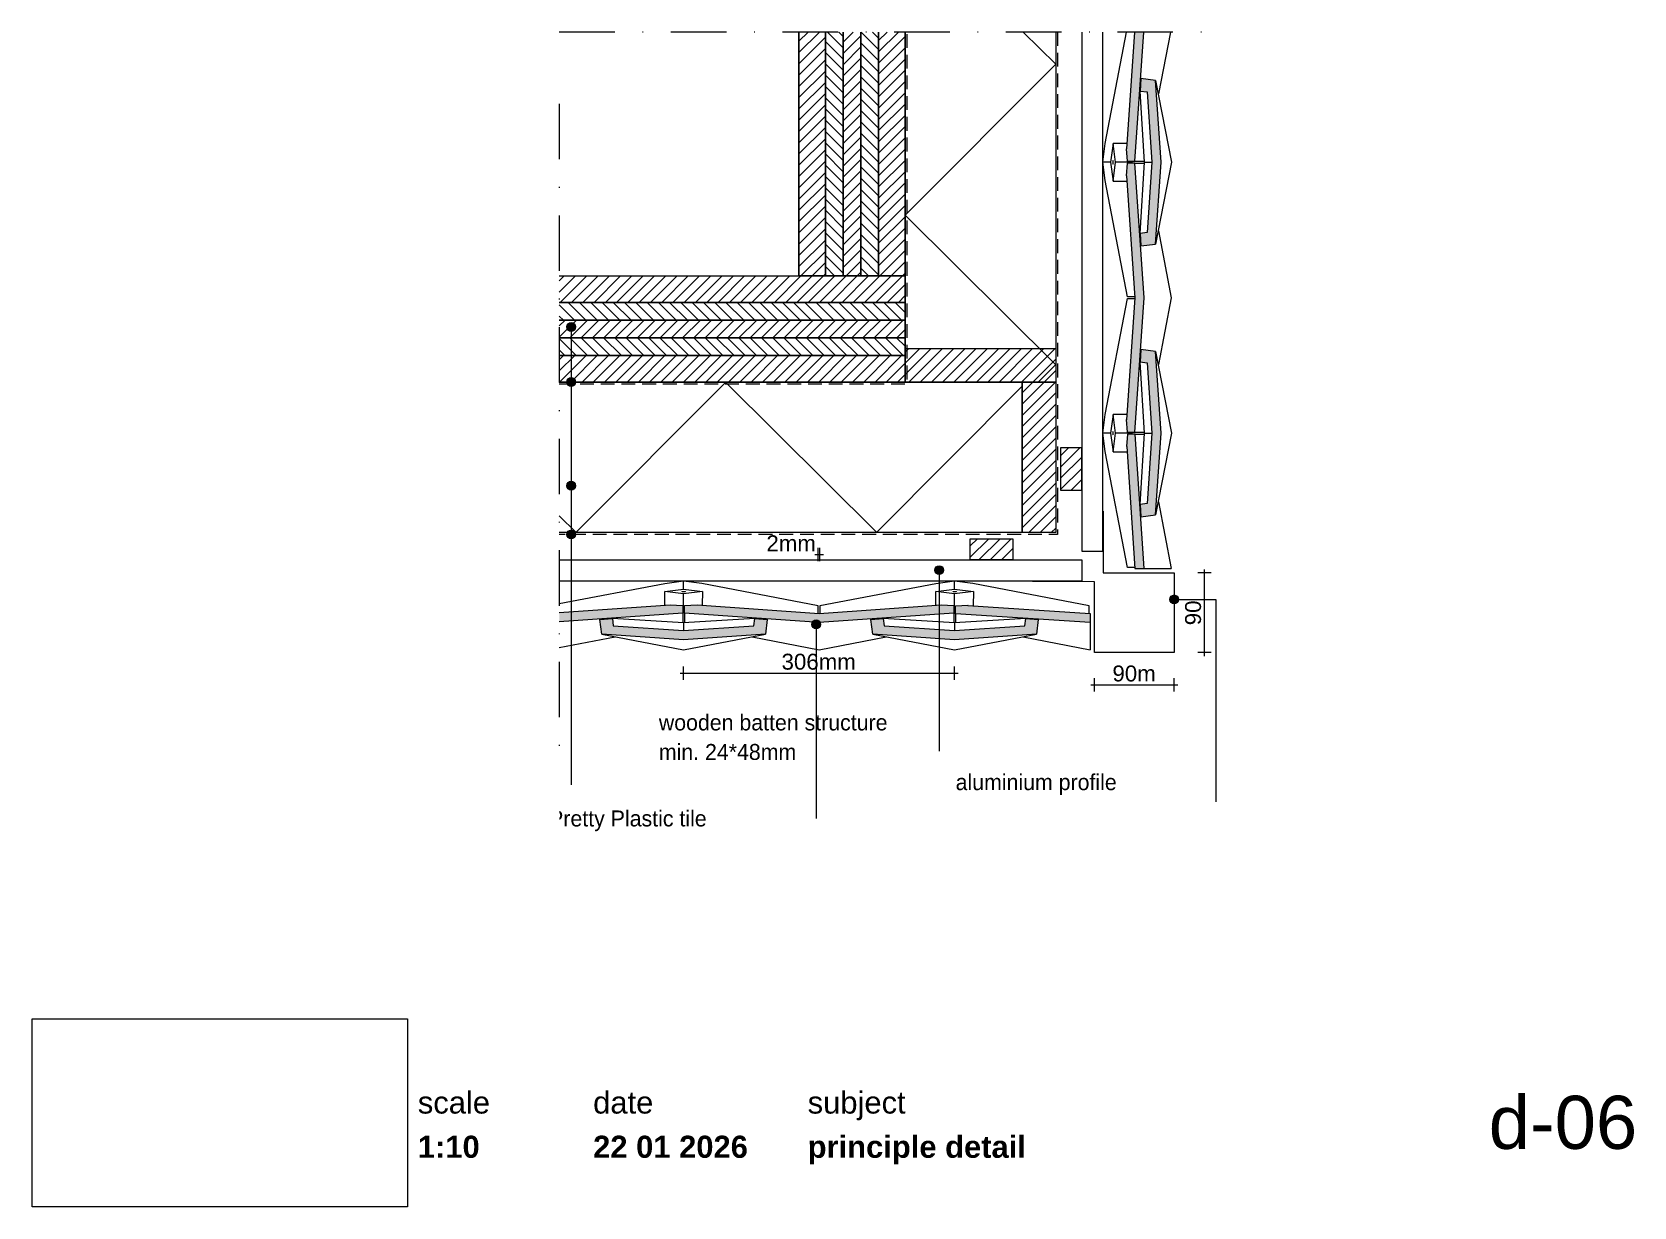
# Paper-space layout 'd-06 principle detail' of a CAD drawing. Header units: millimetres. Extents: x 14 to 195, y 11 to 272.
# Drawn here: x 13.7 to 194.6, y 11.1 to 143.8 of the extents above; entities that cross this region are included whole.
import ezdxf
from ezdxf.xclip import XClip

# ---------------------------------------------------------------- set-up
doc = ezdxf.new("R2010")
doc.units = ezdxf.units.MM
doc.header["$MEASUREMENT"] = 0
doc.header["$XCLIPFRAME"] = 0
for name, pattern in [('B0302', [12.51, 6.26, -3.125, 0, -3.125]), ('B0701', [2.3412, 1.56, -0.7812]), ('Wipeout_Contour', [1000, 0, -1000])]:
    doc.linetypes.add(name, pattern=pattern)
for name, color, linetype in [('#01', 7, 'Continuous'), ('Dim - 1_50_100', 7, 'Continuous'), ('Info - 1_50_100', 7, 'Continuous'), ('Info - 1_5_10', 7, 'Continuous'), ('Info - Nederlands', 7, 'Continuous')]:
    doc.layers.add(name, color=color, linetype=linetype)
doc.styles.add('GENERATED_STYLE_1', font='HelveticaNeue.ttc')
doc.styles.add('GENERATED_STYLE_2', font='HelveticaNeue.ttc')
doc.styles.add('GENERATED_STYLE_3', font='Helvetica.ttc')
doc.styles.add('GENERATED_STYLE_4', font='')
doc.styles.get('GENERATED_STYLE_4').set_extended_font_data('Work Sans')
picture_1 = doc.add_image_def('image1.png', size_in_pixel=(317, 159))
pattern_1 = [(135.15, (75.137, 87.287), (16.881, 16.97), []), (225.15, (75.137, 87.287), (-17.06, 16.97), [])]
pattern_2 = [(45, (-918.9608, 444.663), (-0.6363961, 0.6363961), [])]
pattern_3 = [(315, (-918.9608, 444.663), (0.6363961, 0.6363961), [])]
pattern_4 = [(45.15, (112.32, 157.07), (-16.97, 16.881), []), (135.15, (112.32, 157.07), (16.97, 17.06), [])]

# ---------------------------------------------------------------- blocks, each defined once
blk = doc.blocks.new('Drawing_1_1', base_point=(-200, 60))
at = {"color": 2, "linetype": 'Continuous', "lineweight": 0}
for s, insert, char_height, attachment_point, style in [('\\A1;{\\pql;\\fHelvetica Neue|b0|i0|c0|p0;\\W1.000000;scale}', (57.28, 24.14), 2.5, 1, 'GENERATED_STYLE_1'), ('\\A1;{\\pql;\\fHelvetica Neue|b0|i0|c0|p0;\\W1.000000;date}', (77.08, 24.14), 2.5, 1, 'GENERATED_STYLE_1'), ('\\A1;{\\pql;\\fHelvetica Neue|b0|i0|c0|p0;\\W1.000000;subject}', (101.31, 24.14), 2.5, 1, 'GENERATED_STYLE_1'), ('\\A1;{\\pqr;\\fHelvetica Neue|b0|i0|c0|p0;\\W1.000000;d-06}', (195, 23.65), 6, 3, 'GENERATED_STYLE_1'), ('\\A1;{\\pql;\\fHelvetica Neue|b1|i0|c0|p0;\\W1.000000;1:10}', (57.28, 19.14), 2.5, 1, 'GENERATED_STYLE_2'), ('\\A1;{\\pql;\\fHelvetica Neue|b1|i0|c0|p0;\\W1.000000;22 01 2026}', (77.08, 19.14), 2.5, 1, 'GENERATED_STYLE_2'), ('\\A1;{\\pql;\\fHelvetica Neue|b1|i0|c0|p0;\\W1.000000;principle detail}', (101.31, 19.14), 2.5, 1, 'GENERATED_STYLE_2')]:
    blk.add_mtext(s, dxfattribs=dict(at, insert=insert, char_height=char_height, attachment_point=attachment_point, style=style))
at = {"color": 254, "linetype": 'Wipeout_Contour', "lineweight": 0, "ltscale": 174.062972}
blk.add_wipeout([(13.71, 11.09), (56.11, 11.09), (56.11, 32.35), (13.71, 32.35)], dxfattribs=at)
at = {"color": 9, "lineweight": 0}
image = blk.add_image(picture_1, insert=(13.71, 11.09), size_in_units=(42.4, 21.27), dxfattribs=at)
image.set_boundary_path([(-0.5, -0.5), (316.5, 158.5)])
blk = doc.blocks.new('Drawing_2_1', base_point=(-918.96, 444.66))
at = {"layer": '#01', "linetype": 'Continuous', "lineweight": 0, "true_color": 0xe4e7e8}
for points in [[(137.31, 130.64), (137.28, 130.65), (137.38, 129.23), (138.25, 129.23), (139.27, 143.84), (138.22, 143.84)], [(138.95, 138.57), (138.85, 137.17), (139.66, 137.07), (140.19, 129.12), (139.66, 121.17), (138.85, 121.07), (138.95, 119.67), (140.61, 119.88), (141.24, 129.12), (140.61, 138.36)], [(138.27, 113.82), (137.31, 100.03), (137.28, 100.04), (137.38, 98.62), (138.25, 98.62), (139.31, 113.82), (138.25, 129.02), (137.38, 129.01), (137.28, 127.6), (137.31, 127.6)], [(138.95, 107.97), (138.85, 106.57), (139.66, 106.47), (140.19, 98.52), (139.66, 90.57), (138.85, 90.47), (138.95, 89.07), (140.61, 89.28), (141.24, 98.52), (140.61, 107.76)], [(138.27, 83.22), (139.31, 83.21), (138.31, 98.42), (137.43, 98.42), (137.33, 97), (137.36, 97)], [(73.26, 78.24), (73.26, 77.2), (87.2, 78.16), (87.2, 79.04), (85.78, 79.13), (85.78, 79.11)], [(102.6, 78.15), (88.82, 79.11), (88.82, 79.13), (87.4, 79.04), (87.4, 78.16), (102.6, 77.11), (117.8, 78.16), (117.8, 79.04), (116.38, 79.13), (116.38, 79.11)], [(133.2, 78.15), (119.41, 79.06), (119.42, 79.08), (118, 78.99), (118, 78.11), (133.2, 77.11)], [(77.85, 77.47), (78.06, 75.8), (87.3, 75.18), (96.54, 75.8), (96.74, 77.47), (95.35, 77.56), (95.24, 76.76), (87.3, 76.22), (79.35, 76.76), (79.25, 77.56)], [(108.45, 77.47), (108.66, 75.8), (117.9, 75.18), (127.14, 75.8), (127.34, 77.47), (125.95, 77.56), (125.84, 76.76), (117.9, 76.22), (109.95, 76.76), (109.85, 77.56)]]:
    blk.add_hatch(color=254, dxfattribs=at).paths.add_polyline_path(points)
at = {"layer": '#01', "linetype": 'Continuous', "lineweight": 0, "true_color": 0x000000}
for points in [[(74.1, 110.51), (74.14, 110.32), (74.25, 110.15), (74.41, 110.04), (74.6, 110.01), (74.8, 110.04), (74.96, 110.15), (75.07, 110.32), (75.1, 110.51), (75.07, 110.7), (74.96, 110.86), (74.8, 110.97), (74.6, 111.01), (74.41, 110.97), (74.25, 110.86), (74.14, 110.7)], [(74.1, 104.29), (74.14, 104.1), (74.25, 103.93), (74.41, 103.82), (74.6, 103.79), (74.8, 103.82), (74.96, 103.93), (75.07, 104.1), (75.1, 104.29), (75.07, 104.48), (74.96, 104.64), (74.8, 104.75), (74.6, 104.79), (74.41, 104.75), (74.25, 104.64), (74.14, 104.48)], [(74.1, 92.58), (74.14, 92.39), (74.25, 92.23), (74.41, 92.12), (74.6, 92.08), (74.8, 92.12), (74.96, 92.23), (75.07, 92.39), (75.1, 92.58), (75.07, 92.77), (74.96, 92.93), (74.8, 93.04), (74.6, 93.08), (74.41, 93.04), (74.25, 92.93), (74.14, 92.77)], [(74.1, 87.07), (74.14, 86.88), (74.25, 86.72), (74.41, 86.61), (74.6, 86.57), (74.8, 86.61), (74.96, 86.72), (75.07, 86.88), (75.1, 87.07), (75.07, 87.26), (74.96, 87.42), (74.8, 87.53), (74.6, 87.57), (74.41, 87.53), (74.25, 87.42), (74.14, 87.26)], [(115.66, 83.04), (115.7, 82.85), (115.81, 82.69), (115.97, 82.58), (116.16, 82.54), (116.35, 82.58), (116.52, 82.69), (116.63, 82.85), (116.66, 83.04), (116.63, 83.23), (116.52, 83.39), (116.35, 83.5), (116.16, 83.54), (115.97, 83.5), (115.81, 83.39), (115.7, 83.23)], [(142.2, 79.73), (142.24, 79.54), (142.35, 79.38), (142.51, 79.27), (142.7, 79.23), (142.89, 79.27), (143.05, 79.38), (143.16, 79.54), (143.2, 79.73), (143.16, 79.92), (143.05, 80.09), (142.89, 80.19), (142.7, 80.23), (142.51, 80.19), (142.35, 80.09), (142.24, 79.92)], [(101.77, 76.91), (101.81, 76.71), (101.92, 76.55), (102.08, 76.44), (102.27, 76.41), (102.47, 76.44), (102.63, 76.55), (102.74, 76.71), (102.77, 76.91), (102.74, 77.1), (102.63, 77.26), (102.47, 77.37), (102.27, 77.41), (102.08, 77.37), (101.92, 77.26), (101.81, 77.1)]]:
    blk.add_hatch(color=18, dxfattribs=at).paths.add_polyline_path(points)
at = {"layer": 'Info - 1_50_100', "linetype": 'Continuous', "lineweight": 0, "true_color": 0x000000}
h = blk.add_hatch(dxfattribs=at)
h.set_pattern_fill('310_Naaldhout__01__0001', color=18, style=0, pattern_type=2)
h.set_pattern_definition(pattern_2)
h.paths.add_polyline_path([(103.32, 143.84), (100.32, 143.84), (100.32, 116.29), (103.32, 116.29)])
h = blk.add_hatch(dxfattribs=at)
h.set_pattern_fill('310_Naaldhout__01__0001', color=18, style=0, pattern_type=2)
h.set_pattern_definition(pattern_2)
h.paths.add_polyline_path([(103.32, 143.84), (100.32, 143.84), (100.32, 116.29), (103.32, 116.29)])
h = blk.add_hatch(dxfattribs=at)
h.set_pattern_fill('310_Naaldhout__02__0001', color=18, style=0, pattern_type=2)
h.set_pattern_definition(pattern_3)
h.paths.add_polyline_path([(105.32, 143.84), (103.32, 143.84), (103.32, 116.29), (105.32, 116.29)])
h = blk.add_hatch(dxfattribs=at)
h.set_pattern_fill('310_Naaldhout__02__0001', color=18, style=0, pattern_type=2)
h.set_pattern_definition(pattern_3)
h.paths.add_polyline_path([(105.32, 143.84), (103.32, 143.84), (103.32, 116.29), (105.32, 116.29)])
h = blk.add_hatch(dxfattribs=at)
h.set_pattern_fill('310_Naaldhout__01__0001', color=18, style=0, pattern_type=2)
h.set_pattern_definition(pattern_2)
h.paths.add_polyline_path([(107.32, 143.84), (105.32, 143.84), (105.32, 116.29), (107.32, 116.29)])
h = blk.add_hatch(dxfattribs=at)
h.set_pattern_fill('310_Naaldhout__01__0001', color=18, style=0, pattern_type=2)
h.set_pattern_definition(pattern_2)
h.paths.add_polyline_path([(107.32, 143.84), (105.32, 143.84), (105.32, 116.29), (107.32, 116.29)])
h = blk.add_hatch(dxfattribs=at)
h.set_pattern_fill('310_Naaldhout__02__0001', color=18, style=0, pattern_type=2)
h.set_pattern_definition(pattern_3)
h.paths.add_polyline_path([(109.32, 143.84), (107.32, 143.84), (107.32, 116.29), (109.32, 116.29)])
h = blk.add_hatch(dxfattribs=at)
h.set_pattern_fill('310_Naaldhout__02__0001', color=18, style=0, pattern_type=2)
h.set_pattern_definition(pattern_3)
h.paths.add_polyline_path([(109.32, 143.84), (107.32, 143.84), (107.32, 116.29), (109.32, 116.29)])
h = blk.add_hatch(dxfattribs=at)
h.set_pattern_fill('310_Naaldhout__01__0001', color=18, style=0, pattern_type=2)
h.set_pattern_definition(pattern_2)
h.paths.add_polyline_path([(112.32, 143.84), (109.32, 143.84), (109.32, 116.29), (112.32, 116.29)])
h = blk.add_hatch(dxfattribs=at)
h.set_pattern_fill('310_Naaldhout__01__0001', color=18, style=0, pattern_type=2)
h.set_pattern_definition(pattern_2)
h.paths.add_polyline_path([(112.32, 143.84), (109.32, 143.84), (109.32, 116.29), (112.32, 116.29)])
h = blk.add_hatch(dxfattribs=at)
h.set_pattern_fill('415_Isolatie_ruit_0001', color=18, style=0, pattern_type=2)
h.set_pattern_definition(pattern_4)
h.paths.add_polyline_path([(129.32, 143.84), (112.32, 143.84), (112.32, 104.29), (129.32, 104.29)])
h = blk.add_hatch(dxfattribs=at)
h.set_pattern_fill('415_Isolatie_ruit_0001', color=18, style=0, pattern_type=2)
h.set_pattern_definition(pattern_4)
h.paths.add_polyline_path([(129.32, 143.84), (112.32, 143.84), (112.32, 104.29), (129.32, 104.29)])
h = blk.add_hatch(dxfattribs=at)
h.set_pattern_fill('310_Naaldhout__01__0001', color=18, style=0, pattern_type=2)
h.set_pattern_definition(pattern_2)
h.paths.add_polyline_path([(112.32, 116.29), (73.26, 116.29), (73.26, 113.29), (112.32, 113.29)])
h = blk.add_hatch(dxfattribs=at)
h.set_pattern_fill('310_Naaldhout__01__0001', color=18, style=0, pattern_type=2)
h.set_pattern_definition(pattern_2)
h.paths.add_polyline_path([(112.32, 116.29), (73.26, 116.29), (73.26, 113.29), (112.32, 113.29)])
h = blk.add_hatch(dxfattribs=at)
h.set_pattern_fill('310_Naaldhout__02__0001', color=18, style=0, pattern_type=2)
h.set_pattern_definition(pattern_3)
h.paths.add_polyline_path([(112.32, 113.29), (73.26, 113.29), (73.26, 111.29), (112.32, 111.29)])
h = blk.add_hatch(dxfattribs=at)
h.set_pattern_fill('310_Naaldhout__02__0001', color=18, style=0, pattern_type=2)
h.set_pattern_definition(pattern_3)
h.paths.add_polyline_path([(112.32, 113.29), (73.26, 113.29), (73.26, 111.29), (112.32, 111.29)])
h = blk.add_hatch(dxfattribs=at)
h.set_pattern_fill('310_Naaldhout__01__0001', color=18, style=0, pattern_type=2)
h.set_pattern_definition(pattern_2)
h.paths.add_polyline_path([(112.32, 111.29), (73.26, 111.29), (73.26, 109.29), (112.32, 109.29)])
h = blk.add_hatch(dxfattribs=at)
h.set_pattern_fill('310_Naaldhout__01__0001', color=18, style=0, pattern_type=2)
h.set_pattern_definition(pattern_2)
h.paths.add_polyline_path([(112.32, 111.29), (73.26, 111.29), (73.26, 109.29), (112.32, 109.29)])
h = blk.add_hatch(dxfattribs=at)
h.set_pattern_fill('310_Naaldhout__02__0001', color=18, style=0, pattern_type=2)
h.set_pattern_definition(pattern_3)
h.paths.add_polyline_path([(112.32, 109.29), (73.26, 109.29), (73.26, 107.29), (112.32, 107.29)])
h = blk.add_hatch(dxfattribs=at)
h.set_pattern_fill('310_Naaldhout__02__0001', color=18, style=0, pattern_type=2)
h.set_pattern_definition(pattern_3)
h.paths.add_polyline_path([(112.32, 109.29), (73.26, 109.29), (73.26, 107.29), (112.32, 107.29)])
h = blk.add_hatch(dxfattribs=at)
h.set_pattern_fill('310_Naaldhout__01__0001', color=18, style=0, pattern_type=2)
h.set_pattern_definition(pattern_2)
h.paths.add_polyline_path([(112.32, 107.29), (73.26, 107.29), (73.26, 104.29), (112.32, 104.29)])
h = blk.add_hatch(dxfattribs=at)
h.set_pattern_fill('310_Naaldhout__01__0001', color=18, style=0, pattern_type=2)
h.set_pattern_definition(pattern_2)
h.paths.add_polyline_path([(112.32, 107.29), (73.26, 107.29), (73.26, 104.29), (112.32, 104.29)])
h = blk.add_hatch(dxfattribs=at)
h.set_pattern_fill('310_Naaldhout__01__0001', color=18, style=0, pattern_type=2)
h.set_pattern_definition(pattern_2)
h.paths.add_polyline_path([(112.32, 104.29), (129.32, 104.29), (129.32, 108.09), (112.32, 108.09)])
h = blk.add_hatch(dxfattribs=at)
h.set_pattern_fill('310_Naaldhout__01__0001', color=18, style=0, pattern_type=2)
h.set_pattern_definition(pattern_2)
h.paths.add_polyline_path([(112.32, 104.29), (129.32, 104.29), (129.32, 108.09), (112.32, 108.09)])
h = blk.add_hatch(dxfattribs=at)
h.set_pattern_fill('415_Isolatie_ruit_0001', color=18, style=0, pattern_type=2)
h.set_pattern_definition(pattern_1)
h.paths.add_polyline_path([(125.52, 104.29), (73.26, 104.29), (73.26, 87.29), (125.52, 87.29)])
h = blk.add_hatch(dxfattribs=at)
h.set_pattern_fill('415_Isolatie_ruit_0001', color=18, style=0, pattern_type=2)
h.set_pattern_definition(pattern_1)
h.paths.add_polyline_path([(125.52, 104.29), (73.26, 104.29), (73.26, 87.29), (125.52, 87.29)])
h = blk.add_hatch(dxfattribs=at)
h.set_pattern_fill('310_Naaldhout__01__0001', color=18, style=0, pattern_type=2)
h.set_pattern_definition(pattern_2)
h.paths.add_polyline_path([(129.32, 87.29), (129.32, 104.29), (125.52, 104.29), (125.52, 87.29)])
h = blk.add_hatch(dxfattribs=at)
h.set_pattern_fill('310_Naaldhout__01__0001', color=18, style=0, pattern_type=2)
h.set_pattern_definition(pattern_2)
h.paths.add_polyline_path([(129.32, 87.29), (129.32, 104.29), (125.52, 104.29), (125.52, 87.29)])
at = {"layer": 'Info - 1_5_10', "linetype": 'Continuous', "lineweight": 0, "true_color": 0x99a3a6}
h = blk.add_hatch(dxfattribs=at)
h.set_pattern_fill('310_Naaldhout__01__0001', color=253, style=0, pattern_type=2)
h.set_pattern_definition(pattern_2)
h.paths.add_polyline_path([(132.26, 96.87), (129.86, 96.87), (129.86, 92.07), (132.26, 92.07)])
h = blk.add_hatch(dxfattribs=at)
h.set_pattern_fill('310_Naaldhout__01__0001', color=253, style=0, pattern_type=2)
h.set_pattern_definition(pattern_2)
h.paths.add_polyline_path([(132.26, 96.87), (129.86, 96.87), (129.86, 92.07), (132.26, 92.07)])
h = blk.add_hatch(dxfattribs=at)
h.set_pattern_fill('310_Naaldhout__01__0001', color=253, style=0, pattern_type=2)
h.set_pattern_definition(pattern_2)
h.paths.add_polyline_path([(119.68, 84.19), (124.48, 84.19), (124.48, 86.59), (119.68, 86.59)])
h = blk.add_hatch(dxfattribs=at)
h.set_pattern_fill('310_Naaldhout__01__0001', color=253, style=0, pattern_type=2)
h.set_pattern_definition(pattern_2)
h.paths.add_polyline_path([(119.68, 84.19), (124.48, 84.19), (124.48, 86.59), (119.68, 86.59)])
at = {"layer": '#01', "color": 9, "linetype": 'Continuous', "lineweight": 0}
for p, q in [((134.91, 131.24), (137.33, 143.84)), ((142.27, 143.84), (140.93, 136.87)), ((140.61, 138.36), (142.4, 129.12)), ((139.34, 129.12), (138.85, 137.17)), ((134.64, 129.12), (134.91, 131.24)), ((135.8, 131.24), (135.53, 129.12)), ((137.35, 131.24), (135.8, 131.24)), ((136.07, 129.12), (135.8, 131.24)), ((134.9, 127.05), (134.64, 129.12)), ((135.53, 129.12), (134.64, 129.12)), ((135.53, 129.12), (135.8, 127)), ((135.78, 129.26), (135.77, 129.12)), ((135.77, 129.12), (135.78, 128.98)), ((135.8, 129.32), (135.78, 129.26)), ((135.78, 128.98), (135.8, 128.92)), ((135.82, 129.26), (135.8, 129.32)), ((135.8, 127), (136.07, 129.12)), ((135.8, 128.92), (135.82, 128.98)), ((135.83, 129.12), (135.82, 129.26)), ((135.82, 128.98), (135.83, 129.12)), ((137.91, 129.12), (136.07, 129.12)), ((137.89, 129.22), (137.91, 129.12)), ((137.91, 129.12), (137.89, 129.02)), ((138.25, 129.23), (139.33, 129.23)), ((138.25, 129.02), (139.33, 129.02)), ((138.85, 121.07), (139.34, 129.12)), ((139.34, 129.12), (140.19, 129.12)), ((142.4, 129.12), (140.61, 119.88)), ((137.42, 113.92), (134.9, 127.05)), ((135.8, 127), (137.35, 127)), ((140.93, 121.37), (142.38, 113.82)), ((134.91, 100.64), (137.42, 113.72)), ((138.26, 113.92), (137.42, 113.92)), ((137.42, 113.72), (138.27, 113.72)), ((142.38, 113.82), (140.93, 106.26)), ((74.6, 110.01), (74.6, 64.99)), ((140.61, 107.76), (142.4, 98.52)), ((139.34, 98.52), (138.85, 106.57)), ((74.6, 103.79), (74.6, 58.77)), ((134.64, 98.52), (134.91, 100.64)), ((135.8, 100.64), (135.53, 98.52)), ((137.38, 100.64), (135.8, 100.64)), ((136.07, 98.52), (135.8, 100.64)), ((134.9, 96.45), (134.64, 98.52)), ((135.53, 98.52), (134.64, 98.52)), ((135.53, 98.52), (135.8, 96.4)), ((135.78, 98.66), (135.77, 98.52)), ((135.77, 98.52), (135.78, 98.38)), ((135.8, 98.72), (135.78, 98.66)), ((135.78, 98.38), (135.8, 98.32)), ((135.82, 98.66), (135.8, 98.72)), ((135.8, 96.4), (136.07, 98.52)), ((135.8, 98.32), (135.82, 98.38)), ((135.83, 98.52), (135.82, 98.66)), ((135.82, 98.38), (135.83, 98.52)), ((137.91, 98.52), (136.07, 98.52)), ((137.89, 98.62), (137.91, 98.52)), ((137.91, 98.52), (137.89, 98.42)), ((138.25, 98.62), (139.33, 98.62)), ((138.3, 98.41), (139.32, 98.41)), ((138.85, 90.47), (139.34, 98.52)), ((139.34, 98.52), (140.19, 98.52)), ((142.4, 98.52), (140.61, 89.28)), ((137.42, 83.32), (134.9, 96.45)), ((135.8, 96.4), (137.4, 96.4)), ((74.6, 92.08), (74.6, 67.18)), ((140.93, 90.77), (142.38, 83.22)), ((74.6, 86.57), (74.6, 58.77)), ((138.26, 83.32), (137.42, 83.32)), ((85.18, 81.51), (73.26, 79.22)), ((87.3, 81.78), (85.18, 81.51)), ((89.37, 81.52), (87.3, 81.78)), ((87.3, 80.88), (87.3, 81.78)), ((102.5, 78.99), (89.37, 81.52)), ((115.78, 81.51), (102.7, 78.99)), ((117.9, 81.78), (115.78, 81.51)), ((116.16, 82.54), (116.16, 62.57)), ((119.97, 81.52), (117.9, 81.78)), ((117.9, 80.88), (117.9, 81.78)), ((133.1, 78.99), (119.97, 81.52)), ((85.18, 80.62), (87.3, 80.88)), ((85.18, 79.07), (85.18, 80.62)), ((87.3, 80.35), (85.18, 80.62)), ((87.1, 80.62), (87.16, 80.63)), ((87.16, 80.6), (87.1, 80.62)), ((87.16, 80.63), (87.3, 80.64)), ((87.3, 80.59), (87.16, 80.6)), ((87.3, 80.88), (89.42, 80.62)), ((87.3, 80.64), (87.44, 80.63)), ((89.42, 80.62), (87.3, 80.35)), ((87.44, 80.6), (87.3, 80.59)), ((87.3, 78.51), (87.3, 80.35)), ((87.44, 80.63), (87.5, 80.62)), ((87.5, 80.62), (87.44, 80.6)), ((89.42, 80.62), (89.41, 79.07)), ((115.78, 80.62), (117.9, 80.88)), ((115.78, 79.04), (115.78, 80.62)), ((117.9, 80.35), (115.78, 80.62)), ((117.7, 80.62), (117.76, 80.63)), ((117.76, 80.6), (117.7, 80.62)), ((117.76, 80.63), (117.9, 80.64)), ((117.9, 80.59), (117.76, 80.6)), ((117.9, 80.88), (120.02, 80.62)), ((117.9, 80.64), (118.04, 80.63)), ((120.02, 80.62), (117.9, 80.35)), ((118.04, 80.6), (117.9, 80.59)), ((117.9, 78.51), (117.9, 80.35)), ((118.04, 80.63), (118.1, 80.62)), ((118.1, 80.62), (118.04, 80.6)), ((120.02, 80.62), (120.01, 79.02)), ((87.2, 78.53), (87.3, 78.51)), ((87.2, 78.16), (87.2, 77.09)), ((87.3, 78.51), (87.4, 78.53)), ((87.4, 78.16), (87.4, 77.09)), ((102.5, 78.16), (102.5, 78.99)), ((102.7, 78.99), (102.7, 78.15)), ((117.8, 78.53), (117.9, 78.51)), ((117.8, 78.16), (117.8, 77.09)), ((117.9, 78.51), (118, 78.53)), ((118.01, 78.12), (118.01, 77.1)), ((133.1, 78.16), (133.1, 78.99)), ((87.3, 77.08), (79.25, 77.56)), ((95.35, 77.56), (87.3, 77.08)), ((87.3, 77.08), (87.3, 76.22)), ((102.27, 76.41), (102.27, 54.97)), ((117.9, 77.08), (109.85, 77.56)), ((125.95, 77.56), (117.9, 77.08)), ((117.9, 77.08), (117.9, 76.22)), ((73.26, 74.28), (79.56, 75.49)), ((78.06, 75.8), (87.3, 74.02)), ((87.3, 74.02), (96.54, 75.8)), ((95.04, 75.49), (102.6, 74.04)), ((102.6, 74.04), (110.16, 75.49)), ((108.66, 75.8), (117.9, 74.02)), ((117.9, 74.02), (127.14, 75.8)), ((125.64, 75.49), (133.2, 74.04))]:
    blk.add_line(p, q, dxfattribs=at)
at = {"layer": '#01', "color": 2, "linetype": 'Continuous', "lineweight": 0}
for p, q in [((138.22, 143.84), (137.31, 130.64)), ((138.25, 129.23), (139.27, 143.84)), ((138.95, 138.57), (138.85, 137.17)), ((140.61, 138.36), (138.95, 138.57)), ((141.24, 129.12), (140.61, 138.36)), ((138.85, 137.17), (139.66, 137.07)), ((139.66, 137.07), (140.19, 129.12)), ((137.31, 130.64), (137.28, 130.65)), ((137.28, 130.65), (137.38, 129.23)), ((137.38, 129.01), (137.28, 127.6)), ((137.38, 129.23), (138.25, 129.23)), ((138.25, 129.02), (137.38, 129.01)), ((139.31, 113.82), (138.25, 129.02)), ((140.19, 129.12), (139.66, 121.17)), ((140.61, 119.88), (141.24, 129.12)), ((137.28, 127.6), (137.31, 127.6)), ((137.31, 127.6), (138.27, 113.82)), ((139.66, 121.17), (138.85, 121.07)), ((138.85, 121.07), (138.95, 119.67)), ((138.95, 119.67), (140.61, 119.88)), ((138.27, 113.82), (137.31, 100.03)), ((138.25, 98.62), (139.31, 113.82)), ((138.95, 107.97), (138.85, 106.57)), ((140.61, 107.76), (138.95, 107.97)), ((141.24, 98.52), (140.61, 107.76)), ((138.85, 106.57), (139.66, 106.47)), ((139.66, 106.47), (140.19, 98.52)), ((137.31, 100.03), (137.28, 100.04)), ((137.28, 100.04), (137.38, 98.62)), ((137.43, 98.42), (137.33, 97)), ((137.38, 98.62), (138.25, 98.62)), ((138.31, 98.42), (137.43, 98.42)), ((139.31, 83.21), (138.31, 98.42)), ((140.19, 98.52), (139.66, 90.57)), ((140.61, 89.28), (141.24, 98.52)), ((137.33, 97), (137.36, 97)), ((137.36, 97), (138.27, 83.22)), ((139.66, 90.57), (138.85, 90.47)), ((138.85, 90.47), (138.95, 89.07)), ((138.95, 89.07), (140.61, 89.28)), ((138.27, 83.22), (142.38, 83.22)), ((73.26, 78.24), (85.78, 79.11)), ((87.2, 78.16), (73.26, 77.2)), ((85.78, 79.11), (85.78, 79.13)), ((85.78, 79.13), (87.2, 79.04)), ((87.2, 79.04), (87.2, 78.16)), ((87.4, 79.04), (88.82, 79.13)), ((87.4, 78.16), (87.4, 79.04)), ((102.6, 77.11), (87.4, 78.16)), ((88.82, 79.13), (88.82, 79.11)), ((88.82, 79.11), (102.6, 78.15)), ((102.6, 78.15), (116.38, 79.11)), ((117.8, 78.16), (102.6, 77.11)), ((116.38, 79.11), (116.38, 79.13)), ((116.38, 79.13), (117.8, 79.04)), ((117.8, 79.04), (117.8, 78.16)), ((118, 78.99), (119.42, 79.08)), ((118, 78.11), (118, 78.99)), ((133.2, 77.11), (118, 78.11)), ((119.42, 79.08), (119.41, 79.06)), ((119.41, 79.06), (133.2, 78.15)), ((133.2, 78.15), (133.2, 74.04)), ((77.85, 77.47), (79.25, 77.56)), ((78.06, 75.8), (77.85, 77.47)), ((79.25, 77.56), (79.35, 76.76)), ((79.35, 76.76), (87.3, 76.22)), ((87.3, 76.22), (95.24, 76.76)), ((95.24, 76.76), (95.35, 77.56)), ((95.35, 77.56), (96.74, 77.47)), ((96.74, 77.47), (96.54, 75.8)), ((108.45, 77.47), (109.85, 77.56)), ((108.66, 75.8), (108.45, 77.47)), ((109.85, 77.56), (109.95, 76.76)), ((109.95, 76.76), (117.9, 76.22)), ((117.9, 76.22), (125.84, 76.76)), ((125.84, 76.76), (125.95, 77.56)), ((125.95, 77.56), (127.34, 77.47)), ((127.34, 77.47), (127.14, 75.8)), ((87.3, 75.18), (78.06, 75.8)), ((96.54, 75.8), (87.3, 75.18)), ((117.9, 75.18), (108.66, 75.8)), ((127.14, 75.8), (117.9, 75.18))]:
    blk.add_line(p, q, dxfattribs=at)
at = {"layer": '#01', "color": 2, "linetype": 'B0701', "lineweight": 0, "flags": 128}
for points in [[(129.52, 143.84), (129.52, 87.07), (73.26, 87.07)], [(73.26, 104.09), (112.56, 104.09), (112.56, 143.84)], [(129.52, 143.84), (129.52, 87.07), (73.26, 87.07)], [(73.26, 104.09), (112.56, 104.09), (112.56, 143.84)]]:
    blk.add_lwpolyline(points, dxfattribs=at)
at = {"layer": '#01', "color": 9, "linetype": 'Continuous', "lineweight": 0, "flags": 128}
blk.add_lwpolyline([(143.2, 79.73), (147.42, 79.73), (147.42, 56.85)], dxfattribs=at)
at = {"layer": '#01', "color": 1, "linetype": 'Continuous', "lineweight": 0}
for centre in [(74.6, 110.51), (74.6, 104.29), (74.6, 92.58), (74.6, 87.07), (116.16, 83.04), (142.7, 79.73), (102.27, 76.91)]:
    blk.add_circle(centre, 0.5, dxfattribs=at)
at = {"layer": 'Dim - 1_50_100', "color": 1, "linetype": 'Continuous', "lineweight": 0}
for p, q in [((102.5, 84.06), (102.5, 85.56)), ((102.7, 84.06), (102.7, 85.56)), ((102.1, 84.81), (102.5, 84.81)), ((102.5, 84.81), (102.7, 84.81)), ((102.7, 84.81), (103.1, 84.81)), ((146.87, 82.72), (145.37, 82.72)), ((146.12, 82.72), (146.12, 83.12)), ((146.12, 73.73), (146.12, 82.72)), ((146.87, 73.73), (145.37, 73.73)), ((146.12, 73.33), (146.12, 73.73)), ((86.9, 71.41), (87.3, 71.41)), ((87.3, 70.66), (87.3, 72.16)), ((87.3, 71.41), (117.9, 71.41)), ((117.9, 70.66), (117.9, 72.16)), ((117.9, 71.41), (118.3, 71.41)), ((133.7, 69.33), (133.7, 70.83)), ((142.7, 69.33), (142.7, 70.83)), ((133.3, 70.08), (133.7, 70.08)), ((133.7, 70.08), (142.7, 70.08)), ((142.7, 70.08), (143.1, 70.08))]:
    blk.add_line(p, q, dxfattribs=at)
at = {"layer": 'Info - 1_50_100', "color": 9, "linetype": 'Continuous', "lineweight": 0, "flags": 128}
for points in [[(103.32, 143.84), (103.32, 116.29), (100.32, 116.29), (100.32, 143.84)], [(103.32, 143.84), (103.32, 116.29), (100.32, 116.29), (100.32, 143.84)], [(105.32, 143.84), (105.32, 116.29), (103.32, 116.29), (103.32, 143.84)], [(105.32, 143.84), (105.32, 116.29), (103.32, 116.29), (103.32, 143.84)], [(107.32, 143.84), (107.32, 116.29), (105.32, 116.29), (105.32, 143.84)], [(107.32, 143.84), (107.32, 116.29), (105.32, 116.29), (105.32, 143.84)], [(109.32, 143.84), (109.32, 116.29), (107.32, 116.29), (107.32, 143.84)], [(109.32, 143.84), (109.32, 116.29), (107.32, 116.29), (107.32, 143.84)], [(112.32, 143.84), (112.32, 116.29), (109.32, 116.29), (109.32, 143.84)], [(112.32, 143.84), (112.32, 116.29), (109.32, 116.29), (109.32, 143.84)], [(132.26, 143.84), (132.26, 85.19), (134.66, 85.19), (134.66, 143.84)], [(132.26, 143.84), (132.26, 85.19), (134.66, 85.19), (134.66, 143.84)], [(73.26, 116.29), (112.32, 116.29), (112.32, 113.29), (73.26, 113.29)], [(73.26, 116.29), (112.32, 116.29), (112.32, 113.29), (73.26, 113.29)], [(73.26, 113.29), (112.32, 113.29), (112.32, 111.29), (73.26, 111.29)], [(73.26, 113.29), (112.32, 113.29), (112.32, 111.29), (73.26, 111.29)], [(73.26, 111.29), (112.32, 111.29), (112.32, 109.29), (73.26, 109.29)], [(73.26, 111.29), (112.32, 111.29), (112.32, 109.29), (73.26, 109.29)], [(73.26, 109.29), (112.32, 109.29), (112.32, 107.29), (73.26, 107.29)], [(73.26, 109.29), (112.32, 109.29), (112.32, 107.29), (73.26, 107.29)], [(73.26, 107.29), (112.32, 107.29), (112.32, 104.29), (73.26, 104.29)], [(73.26, 107.29), (112.32, 107.29), (112.32, 104.29), (73.26, 104.29)], [(73.26, 84.19), (132.26, 84.19), (132.26, 81.79), (73.26, 81.79)]]:
    blk.add_lwpolyline(points, dxfattribs=at)
at = {"layer": 'Info - 1_50_100', "color": 4, "linetype": 'Continuous', "lineweight": 0, "flags": 128}
for points in [[(100.32, 143.84), (100.32, 116.29), (112.32, 116.29), (112.32, 143.84)], [(73.26, 116.29), (112.32, 116.29), (112.32, 104.29), (73.26, 104.29)], [(134.7, 89.72), (134.7, 82.72), (142.7, 82.72), (142.7, 73.73), (133.7, 73.73), (133.7, 81.72), (126.7, 81.75)]]:
    blk.add_lwpolyline(points, dxfattribs=at)
at = {"layer": 'Info - 1_50_100', "color": 1, "linetype": 'Continuous', "lineweight": 0, "flags": 128}
for points in [[(129.32, 143.84), (129.32, 104.29), (112.32, 104.29), (112.32, 143.84)], [(129.32, 143.84), (129.32, 104.29), (112.32, 104.29), (112.32, 143.84)], [(73.26, 104.29), (125.52, 104.29), (125.52, 87.29), (73.26, 87.29)], [(73.26, 104.29), (125.52, 104.29), (125.52, 87.29), (73.26, 87.29)]]:
    blk.add_lwpolyline(points, dxfattribs=at)
at = {"layer": 'Info - 1_50_100', "color": 9, "linetype": 'Continuous', "lineweight": 0, "flags": 128}
for points in [[(112.32, 104.29), (112.32, 108.09), (129.32, 108.09), (129.32, 104.29)], [(129.32, 87.29), (125.52, 87.29), (125.52, 104.29), (129.32, 104.29)]]:
    blk.add_lwpolyline(points, close=True, dxfattribs=at)
at = {"layer": 'Info - 1_50_100', "color": 2, "linetype": 'Continuous', "lineweight": 0, "flags": 128}
for points in [[(112.32, 104.29), (112.32, 108.09), (129.32, 108.09), (129.32, 104.29)], [(129.32, 87.29), (125.52, 87.29), (125.52, 104.29), (129.32, 104.29)]]:
    blk.add_lwpolyline(points, close=True, dxfattribs=at)
at = {"layer": 'Info - 1_50_100', "color": 3, "linetype": 'Continuous', "lineweight": 0, "flags": 128}
blk.add_lwpolyline([(134.7, 89.72), (134.7, 82.72), (142.7, 82.72), (142.7, 73.73), (133.7, 73.73), (133.7, 81.72), (126.7, 81.75)], dxfattribs=at)
at = {"layer": 'Info - 1_5_10', "color": 1, "linetype": 'Continuous', "lineweight": 0, "flags": 128}
for points in [[(132.26, 96.87), (129.86, 96.87), (129.86, 92.07), (132.26, 92.07)], [(119.68, 84.19), (119.68, 86.59), (124.48, 86.59), (124.48, 84.19)]]:
    blk.add_lwpolyline(points, close=True, dxfattribs=at)
at = {"layer": 'Info - 1_5_10', "color": 4, "linetype": 'Continuous', "lineweight": 0, "flags": 128}
for points in [[(132.26, 96.87), (129.86, 96.87), (129.86, 92.07), (132.26, 92.07)], [(119.68, 84.19), (119.68, 86.59), (124.48, 86.59), (124.48, 84.19)]]:
    blk.add_lwpolyline(points, close=True, dxfattribs=at)
at = {"layer": 'Dim - 1_50_100', "color": 2, "linetype": 'Continuous', "lineweight": 0, "char_height": 1.8, "attachment_point": 7, "style": 'GENERATED_STYLE_3'}
for s, insert, width in [('\\A1;{\\pql;\\fHelvetica|b0|i0|c0|p0;\\W1.000000;2mm}', (96.65, 85.17), 5.6469), ('\\A1;{\\pql;\\fHelvetica|b0|i0|c0|p0;\\W1.000000;306mm}', (98.36, 71.77), 8.4735), ('\\A1;{\\pql;\\fHelvetica|b0|i0|c0|p0;\\W1.000000;90m}', (135.73, 70.44), 4.9434)]:
    blk.add_mtext(s, dxfattribs=dict(at, insert=insert, width=width))
at = {"layer": 'Dim - 1_50_100', "color": 2, "linetype": 'Continuous', "lineweight": 0, "insert": (145.76, 76.81), "char_height": 1.8, "width": 2.8266, "attachment_point": 7, "rotation": 90, "style": 'GENERATED_STYLE_3'}
blk.add_mtext('\\A1;{\\pql;\\fHelvetica|b0|i0|c0|p0;\\W1.000000;90}', dxfattribs=at)
at = {"layer": 'Info - Nederlands', "color": 2, "linetype": 'Continuous', "lineweight": 0, "char_height": 1.8, "attachment_point": 4, "style": 'GENERATED_STYLE_4'}
for s, insert, line_spacing_factor in [('\\A1;{\\pql;\\fWork Sans|b0|i0|c0|p0;\\W1.000000;wall\\P\\pql;\\fWork Sans|b0|i0|c0|p0;\\W1.000000;vapour barrier\\P\\pql;\\fWork Sans|b0|i0|c0|p0;\\C9;\\H1.000060x;\\W1.000000;insulation\\P\\pql;\\fWork Sans|b0|i0|c0|p0;\\C2;\\H0.999940x;\\W1.000000;waterproof membrane}', (44.67, 61.85), 1.064799), ('\\A1;{\\pql;\\fWork Sans|b0|i0|c0|p0;\\W1.000000;wooden batten structure\\P\\pql;\\fWork Sans|b0|i0|c0|p0;\\W1.000000;min. 24*48mm}', (84.5, 64.15), 1.110307)]:
    blk.add_mtext(s, dxfattribs=dict(at, insert=insert, line_spacing_factor=line_spacing_factor))
for s, insert in [('\\A1;{\\pql;\\fWork Sans|b0|i0|c0|p0;\\W1.000000;aluminium profile\\P\\pql;\\fWork Sans|b0|i0|c0|p0;\\W1.000000;\\P\\pql;\\fWork Sans|b0|i0|c0|p0;\\W1.000000;}', (118.02, 57.31)), ('\\A1;{\\pql;\\fWork Sans|b0|i0|c0|p0;\\W1.000000;Pretty Plastic tile}', (72.11, 54.71))]:
    blk.add_mtext(s, dxfattribs=dict(at, insert=insert))

psp = doc.layouts.new('d-06 principle detail')

# ---------------------------------------------------------------- linework, layer by layer
at = {"layer": '#01', "color": 2, "linetype": 'B0302', "lineweight": 0}
for p, q in [((73.26, 143.84), (148.69, 143.84)), ((73.26, 135.72), (73.26, 60.72))]:
    psp.add_line(p, q, dxfattribs=at)

# ---------------------------------------------------------------- block references
at = {"color": 4, "linetype": 'Continuous', "lineweight": 0}
ref = psp.add_blockref('Drawing_2_1', (-918.96, 444.66), dxfattribs=at)
XClip(ref).set_block_clipping_path([(73.261428514, 32.7930772982), (178.2333968278, 143.8369329997)])
ref = psp.add_blockref('Drawing_1_1', (-200, 60), dxfattribs=at)
XClip(ref).set_block_clipping_path([(-287.3178906032, -75.7273941135), (502.7286062445, 56.3449743075)])

doc.saveas('drawing.dxf')
